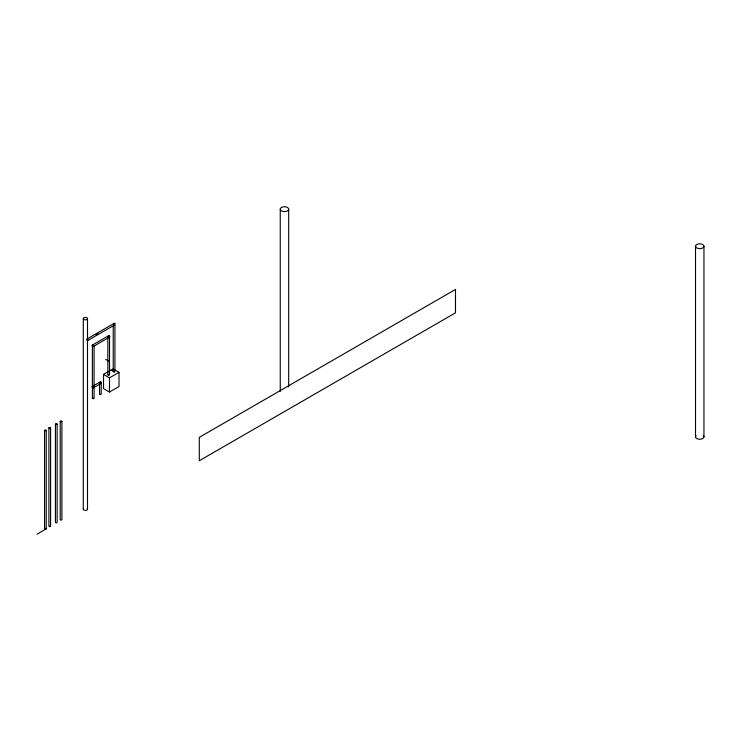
<?xml version="1.0" encoding="UTF-8"?>
<svg xmlns="http://www.w3.org/2000/svg" width="741" height="741" viewBox="0 0 741 741"><rect width="100%" height="100%" fill="white"/><g stroke="black" fill="none" stroke-linecap="round" stroke-linejoin="round"><path stroke-width="1.11" d="M108.695 335.951L109.446 335.719L109.807 336.933L93.134 346.593L92.292 346.112L92.292 345.139L108.871 335.562M45.988 529.093L44.553 528.75L44.553 430.364L45.396 429.882L46.238 430.364L46.238 528.75L37.05 534.252M46.238 430.364L45.396 430.854L44.553 430.364M48.897 427.881L49.74 427.4L50.583 427.881L50.583 526.267L49.74 526.749L48.897 526.267L48.897 427.881L49.74 428.372L50.583 427.881M55.445 424.102L56.288 423.611L57.131 424.102L57.131 522.479L56.288 522.97L55.445 522.479L55.445 424.102L56.288 424.584L57.131 424.102M60.216 421.351L61.058 420.86L61.901 421.351L61.901 519.728L61.058 520.219L60.216 519.728L60.216 421.351L61.058 421.833L61.901 421.351M92.393 345.593L93.236 346.084L94.079 345.593L94.079 398.297L93.236 398.788L92.393 398.297L92.393 345.593L93.014 345.13M92.393 398.297L93.014 397.824M109.297 336.331L109.427 336.914L108.482 337.136M101.119 382.578L100.387 383.301M114.929 323.65C113.086 325.401 113.086 321.9 114.929 323.65L114.929 371.787L114.086 372.269L113.243 371.787L113.243 325.966M101.23 382.819L101.202 394.295L99.961 394.592L99.794 393.823M109.548 336.673L109.52 375.02L108.103 375.242L108.482 374.427M100.415 381.921L101.295 382.023L101.406 383.171L93.06 387.988L92.347 387.663L92.236 386.515L100.581 381.698M99.572 382.689L100.396 382.078M87.123 340.397L87.873 340.165L87.123 339.063M114.512 325.067L114.244 323.761L113.512 324.188M93.134 346.593L93.134 345.621L92.292 345.139M93.06 387.988L93.079 387.024L92.236 386.515M86.854 339.091L113.243 323.854M96.015 334.775L97.96 333.654M87.697 340.545L114.086 325.308M103.527 374.418L113.058 368.907L119.014 372.353L119.014 386.524L109.483 392.026L103.527 388.59L103.527 374.418L109.483 377.854L119.014 372.353M108.482 336.201L107.89 336.794M49.953 525.795L50.583 526.267M45.609 528.287L46.238 528.75M105.722 359.413L108.705 361.136M111.215 369.981L114.188 371.695M703.95 246.253A4.214 2.436 0 0 1 697.633 248.355A4.214 2.436 0 0 1 697.633 244.15A4.214 2.436 0 0 1 703.95 246.253L703.95 436.829M695.521 246.253L695.521 436.829M288.684 209.175A4.214 2.436 0 0 1 282.358 211.287A4.214 2.436 0 0 1 282.358 207.072A4.214 2.436 0 0 1 288.684 209.175L288.684 386.858M280.255 209.175L280.255 391.48M109.483 377.854L109.483 392.026M107.862 337.794L107.862 374.9M99.544 383.949L99.544 394.166M92.644 386.561L92.644 387.932M87.503 318.621A2.103 1.213 0 0 1 84.344 319.677A2.103 1.213 0 0 1 84.344 317.574A2.103 1.213 0 0 1 87.503 318.621L87.503 509.197M87.281 339.823L87.281 340.508M83.288 318.621L83.288 509.197M703.385 435.615A4.214 2.436 0 0 1 699.736 439.265A4.214 2.436 0 0 1 696.086 435.615M87.225 508.595A2.103 1.213 0 0 1 85.669 510.41A2.103 1.213 0 0 1 83.362 508.882M455.493 289.435L199.292 437.347L199.292 460.745L455.493 312.822L455.493 289.435"/></g></svg>
